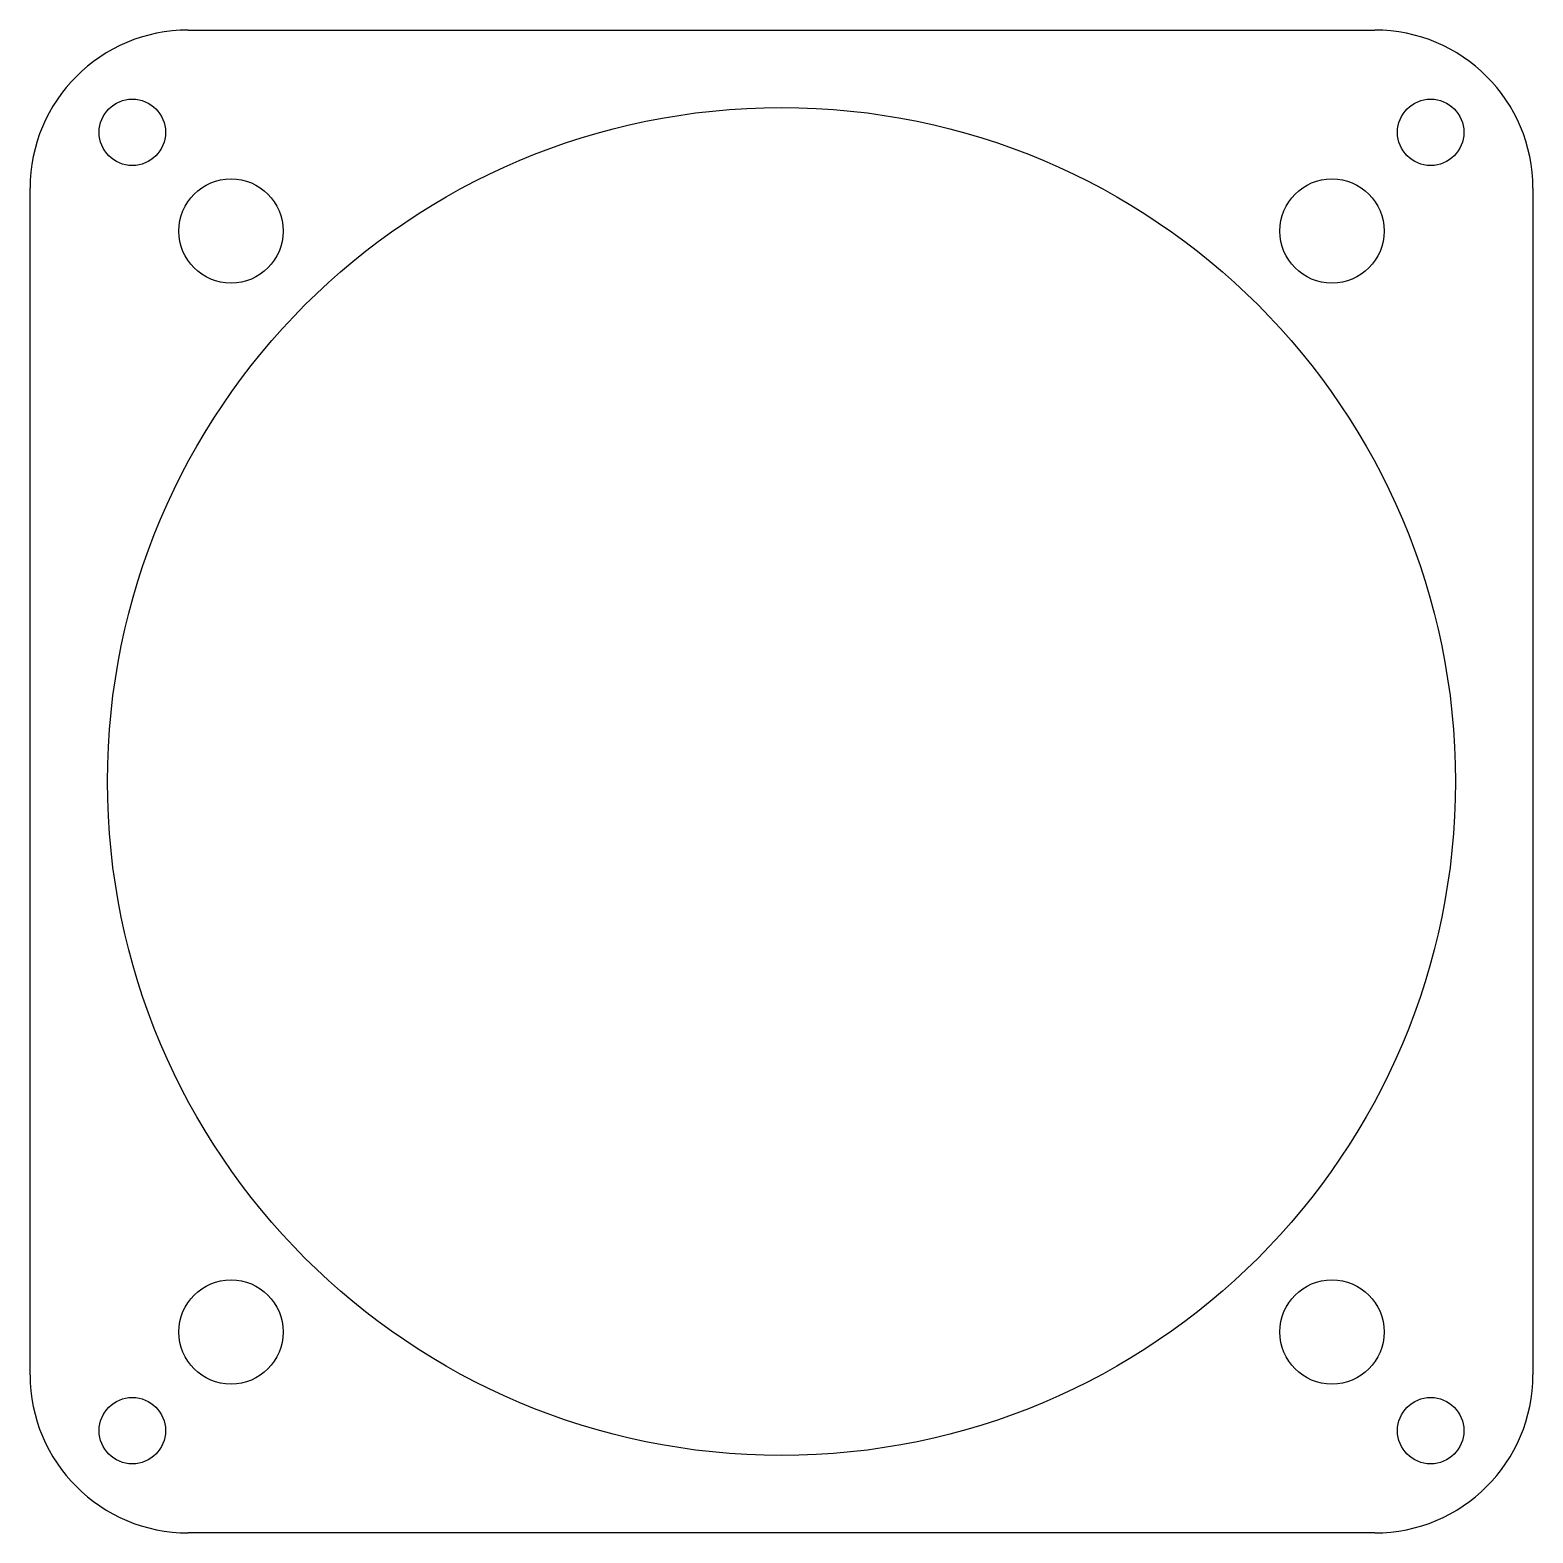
# Model space of a CAD drawing. Header units: millimetres. Extents: x -47.5 to 47.5, y -47.5 to 47.5.
import ezdxf

# ---------------------------------------------------------------- set-up
doc = ezdxf.new("R2010")
doc.units = ezdxf.units.MM
doc.layers.add('Part__Feature', color=7, linetype='CONTINUOUS')

msp = doc.modelspace()

# ---------------------------------------------------------------- linework, layer by layer
at = {"layer": 'Part__Feature'}
for p, q in [((-37.5, 47.5, -73.5993), (37.5, 47.5, -73.5993)), ((-37.5, 47.5, -83.1293), (37.5, 47.5, -83.1293)), ((-37.5, 47.5, -73.5993), (-37.5, 47.5, -83.1293)), ((-37.5, 47.5, -73.5993), (-37.5, 47.5, -83.1293)), ((-37.5, 47.5, -83.1293), (37.5, 47.5, -83.1293)), ((-37.5, 47.5, -73.5993), (37.5, 47.5, -73.5993)), ((37.5, 47.5, -73.5993), (37.5, 47.5, -83.1293)), ((37.5, 47.5, -73.5993), (37.5, 47.5, -83.1293)), ((-43.1355, 41.0355, -73.5993), (-43.1355, 41.0355, -83.1293)), ((-43.1355, 41.0355, -73.5993), (-43.1355, 41.0355, -83.1293)), ((38.9355, 41.0355, -73.5993), (38.9355, 41.0355, -83.1293)), ((38.9355, 41.0355, -73.5993), (38.9355, 41.0355, -83.1293)), ((-47.5, -37.5, -73.5993), (-47.5, 37.5, -73.5993)), ((-47.5, 37.5, -73.5993), (-47.5, 37.5, -83.1293)), ((-47.5, -37.5, -83.1293), (-47.5, 37.5, -83.1293)), ((-47.5, 37.5, -73.5993), (-47.5, 37.5, -83.1293)), ((-47.5, -37.5, -83.1293), (-47.5, 37.5, -83.1293)), ((-47.5, -37.5, -73.5993), (-47.5, 37.5, -73.5993)), ((47.5, 37.5, -73.5993), (47.5, -37.5, -73.5993)), ((47.5, 37.5, -83.1293), (47.5, -37.5, -83.1293)), ((47.5, 37.5, -73.5993), (47.5, 37.5, -83.1293)), ((47.5, 37.5, -73.5993), (47.5, 37.5, -83.1293)), ((47.5, 37.5, -83.1293), (47.5, -37.5, -83.1293)), ((47.5, 37.5, -73.5993), (47.5, -37.5, -73.5993)), ((-38.1, 34.798, -73.5993), (-38.1, 34.798, -83.1293)), ((-38.1, 34.798, -73.5993), (-38.1, 34.798, -83.1293)), ((31.496, 34.798, -73.5993), (31.496, 34.798, -83.1293)), ((31.496, 34.798, -73.5993), (31.496, 34.798, -83.1293)), ((-42.6, 0, -83.1293), (-42.6, 0, -73.5993)), ((-42.6, 0, -83.1293), (-42.6, 0, -73.5993)), ((-38.1, -34.798, -73.5993), (-38.1, -34.798, -83.1293)), ((-38.1, -34.798, -73.5993), (-38.1, -34.798, -83.1293)), ((31.496, -34.798, -73.5993), (31.496, -34.798, -83.1293)), ((31.496, -34.798, -73.5993), (31.496, -34.798, -83.1293)), ((-47.5, -37.5, -73.5993), (-47.5, -37.5, -83.1293)), ((-47.5, -37.5, -73.5993), (-47.5, -37.5, -83.1293)), ((47.5, -37.5, -73.5993), (47.5, -37.5, -83.1293)), ((47.5, -37.5, -73.5993), (47.5, -37.5, -83.1293)), ((-43.1355, -41.0355, -73.5993), (-43.1355, -41.0355, -83.1293)), ((-43.1355, -41.0355, -73.5993), (-43.1355, -41.0355, -83.1293)), ((38.9355, -41.0355, -73.5993), (38.9355, -41.0355, -83.1293)), ((38.9355, -41.0355, -73.5993), (38.9355, -41.0355, -83.1293)), ((-37.5, -47.5, -73.5993), (-37.5, -47.5, -83.1293)), ((37.5, -47.5, -73.5993), (-37.5, -47.5, -73.5993)), ((-37.5, -47.5, -73.5993), (-37.5, -47.5, -83.1293)), ((37.5, -47.5, -83.1293), (-37.5, -47.5, -83.1293)), ((37.5, -47.5, -83.1293), (-37.5, -47.5, -83.1293)), ((37.5, -47.5, -73.5993), (-37.5, -47.5, -73.5993)), ((37.5, -47.5, -73.5993), (37.5, -47.5, -83.1293)), ((37.5, -47.5, -73.5993), (37.5, -47.5, -83.1293))]:
    msp.add_line(p, q, dxfattribs=at)
for centre, radius in [((-41.0355, 41.0355), 2.1), ((-41.0355, 41.0355), 2.1), ((-41.0355, 41.0355), 2.1), ((-41.0355, 41.0355), 2.1), ((41.0355, 41.0355), 2.1), ((41.0355, 41.0355), 2.1), ((41.0355, 41.0355), 2.1), ((41.0355, 41.0355), 2.1), ((0, 0), 42.6), ((0, 0), 42.6), ((0, 0), 42.6), ((0, 0), 42.6), ((-34.798, 34.798), 3.302), ((-34.798, 34.798), 3.302), ((-34.798, 34.798), 3.302), ((-34.798, 34.798), 3.302), ((34.798, 34.798), 3.302), ((34.798, 34.798), 3.302), ((34.798, 34.798), 3.302), ((34.798, 34.798), 3.302), ((-34.798, -34.798), 3.302), ((-34.798, -34.798), 3.302), ((-34.798, -34.798), 3.302), ((-34.798, -34.798), 3.302), ((34.798, -34.798), 3.302), ((34.798, -34.798), 3.302), ((34.798, -34.798), 3.302), ((34.798, -34.798), 3.302), ((-41.0355, -41.0355), 2.1), ((-41.0355, -41.0355), 2.1), ((-41.0355, -41.0355), 2.1), ((-41.0355, -41.0355), 2.1), ((41.0355, -41.0355), 2.1), ((41.0355, -41.0355), 2.1), ((41.0355, -41.0355), 2.1), ((41.0355, -41.0355), 2.1)]:
    msp.add_circle(centre, radius, dxfattribs=at)
for centre, start, end in [((-37.5, 37.5, -73.5993), 90, 180), ((-37.5, 37.5, -83.1293), 90, 180), ((-37.5, 37.5, -83.1293), 90, 180), ((-37.5, 37.5, -73.5993), 90, 180), ((37.5, 37.5, -73.5993), 0, 90), ((37.5, 37.5, -83.1293), 0, 90), ((37.5, 37.5, -83.1293), 0, 90), ((37.5, 37.5, -73.5993), 0, 90), ((-37.5, -37.5, -73.5993), 180, -90), ((-37.5, -37.5, -83.1293), 180, -90), ((-37.5, -37.5, -83.1293), 180, -90), ((-37.5, -37.5, -73.5993), 180, -90), ((37.5, -37.5, -73.5993), -90, 0), ((37.5, -37.5, -83.1293), -90, 0), ((37.5, -37.5, -83.1293), -90, 0), ((37.5, -37.5, -73.5993), -90, 0)]:
    msp.add_arc(centre, 10, start, end, dxfattribs=at)

doc.saveas('drawing.dxf')
